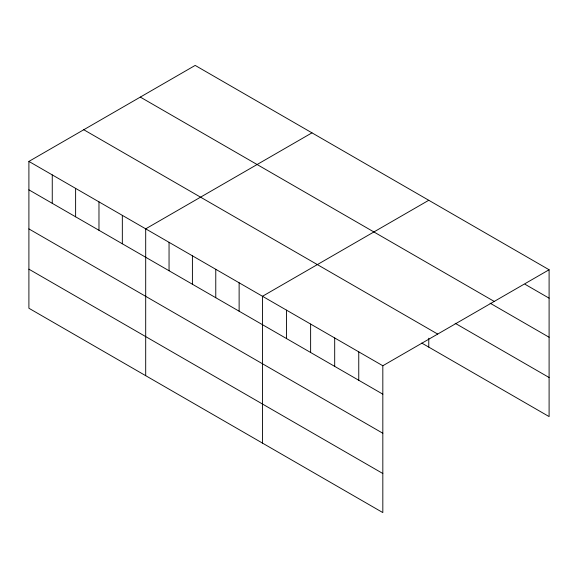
<?xml version="1.0" encoding="UTF-8"?>
<svg xmlns="http://www.w3.org/2000/svg" width="578" height="578" viewBox="0 0 578 578"><rect width="100%" height="100%" fill="white"/><g stroke="black" fill="none" stroke-linecap="round" stroke-linejoin="round"><path stroke-width="0.87" d="M28.9 161.414L382.824 365.751L382.824 512.585L28.9 308.247L28.9 161.414L195.176 65.415L549.1 269.753L549.1 416.586L421.759 343.065M311.976 132.846L145.692 228.845L145.692 375.678M428.768 200.277L262.491 296.276L262.491 443.109M382.824 365.751L549.1 269.753M525.034 284.275L549.1 298.169M140.309 97.097L494.226 301.427M490.101 303.183L549.1 337.249M455.161 323.275L549.1 377.506M83.774 129.739L437.69 334.07M28.9 189.837L382.824 394.167M28.9 228.91L382.824 433.247M28.9 269.175L382.824 473.505M428.768 338.231L428.768 347.111M358.757 351.858L358.757 380.273M334.691 337.964L334.691 366.38M310.624 324.063L310.624 352.486M286.558 310.169L286.558 338.592M239.126 282.794L239.126 311.21M215.767 269.305L215.767 297.721M192.409 255.816L192.409 284.239M169.051 242.334L169.051 270.75M122.334 215.363L122.334 243.779M98.975 201.874L98.975 230.29M75.617 188.385L75.617 216.808M52.258 174.903L52.258 203.319"/></g></svg>
